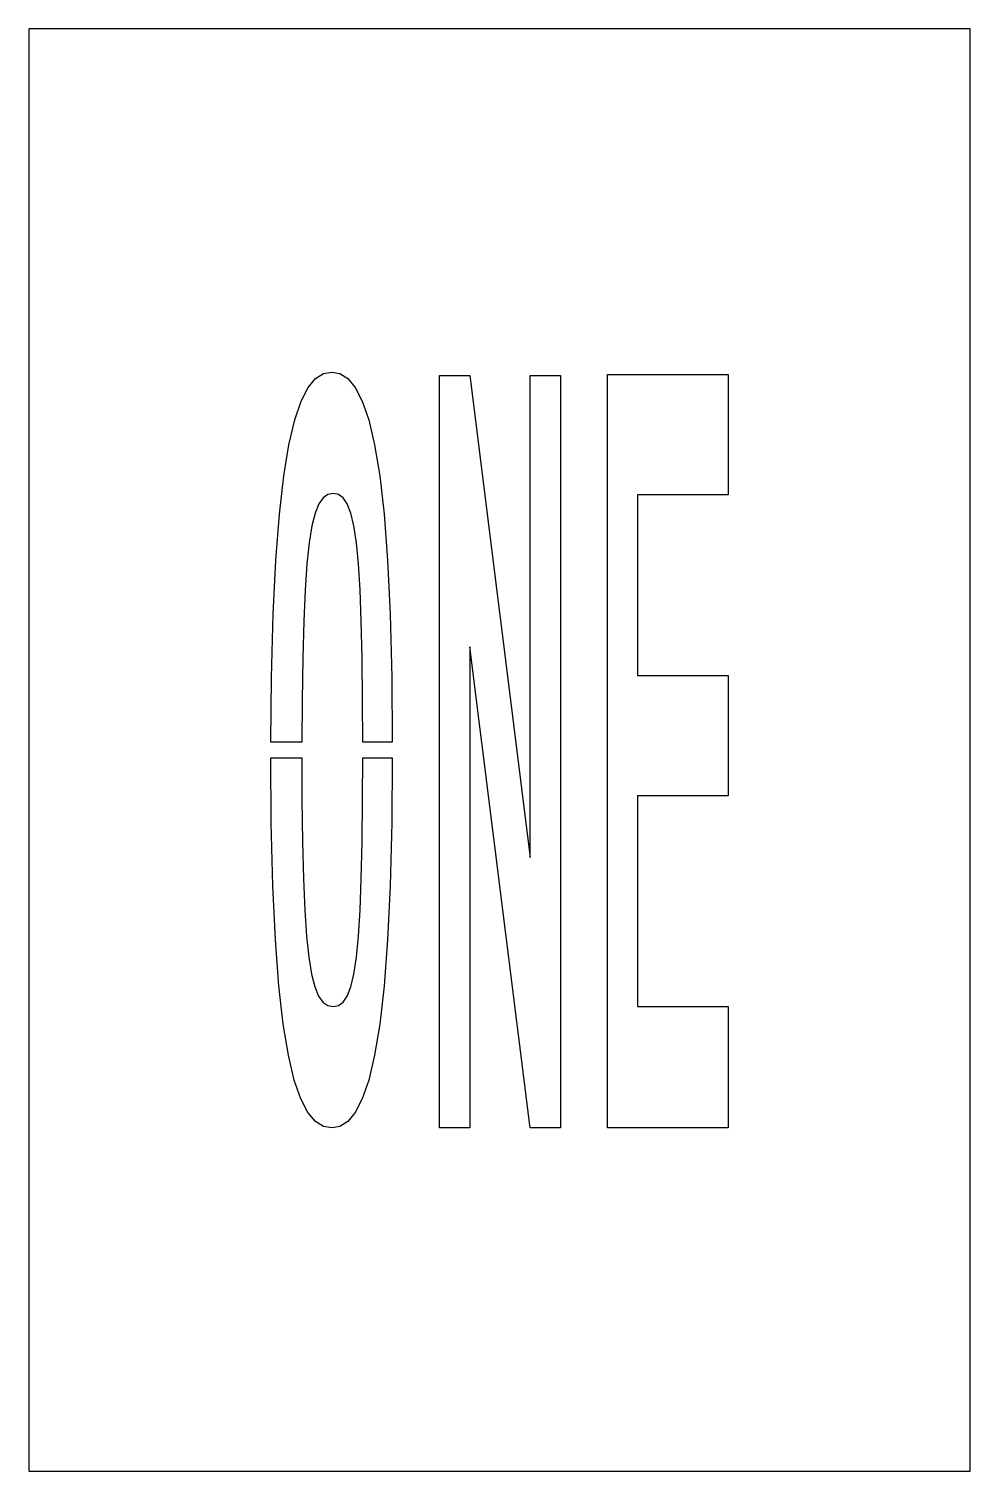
# Model space of a CAD drawing. Extents: x 0 to 30, y 0 to 46.
import ezdxf

# ---------------------------------------------------------------- set-up
doc = ezdxf.new("R2010")
doc.units = 0
doc.layers.add('CUT', color=7, linetype='Continuous')
doc.layers.add('OUTSIDE', color=1, linetype='Continuous')

msp = doc.modelspace()

# ---------------------------------------------------------------- linework, layer by layer
at = {"layer": 'CUT'}
for points in [[(11.0165, 32.7368), (11.1821, 31.7432), (11.3213, 30.5216), (11.4341, 29.0576), (11.5157, 27.3272), (11.5685, 25.316), (11.5835, 23.251), (10.639, 23.251), (10.6349, 24.572), (10.6205, 25.9376), (10.5941, 27.1112), (10.5557, 28.1048), (10.5053, 28.9328), (10.4405, 29.6096), (10.3589, 30.1448), (10.2629, 30.5528), (10.1501, 30.848), (10.0181, 31.0424), (9.8693, 31.1504), (9.6989, 31.1816), (9.5261, 31.1504), (9.3749, 31.0424), (9.2381, 30.848), (9.1205, 30.5528), (9.0197, 30.1448), (8.9333, 29.6096), (8.8613, 28.9328), (8.8037, 28.1048), (8.7605, 27.1112), (8.7293, 25.9376), (8.7101, 24.572), (8.7021, 23.251), (7.7165, 23.251), (7.7357, 25.316), (7.7909, 27.3272), (7.8749, 29.0576), (7.9901, 30.5216), (8.1269, 31.7432), (8.2901, 32.7368), (8.4749, 33.5264), (8.6789, 34.1288), (8.8997, 34.5632), (9.1373, 34.8488), (9.3893, 35.0072), (9.6509, 35.0552), (9.9125, 35.0072), (10.1645, 34.8488), (10.4021, 34.5632), (10.6253, 34.1288), (10.8317, 33.5264)], [(19.4021, 31.1408), (19.4021, 25.3808), (22.2845, 25.3808), (22.2845, 21.5408), (19.4021, 21.5408), (19.4021, 14.8208), (22.2845, 14.8208), (22.2845, 10.9448), (18.4421, 10.9448), (18.4421, 34.9808), (22.2845, 34.9808), (22.2845, 31.1408)], [(15.9797, 19.5728), (15.9797, 34.9424), (16.9421, 34.9424), (16.9421, 10.9448), (15.9797, 10.9448), (14.0501, 26.2952), (14.0501, 10.9448), (13.0853, 10.9448), (13.0853, 34.9424), (14.0501, 34.9424)], [(11.4341, 16.9424), (11.3213, 15.4784), (11.1821, 14.2568), (11.0165, 13.2632), (10.8317, 12.4736), (10.6253, 11.8712), (10.4021, 11.4368), (10.1645, 11.1512), (9.9125, 10.9928), (9.6509, 10.9448), (9.3869, 10.9928), (9.1349, 11.1512), (8.8949, 11.4368), (8.6693, 11.8712), (8.4605, 12.4736), (8.2733, 13.2632), (8.1077, 14.2568), (7.9685, 15.4784), (7.8581, 16.9424), (7.7765, 18.6728), (7.7261, 20.684), (7.7155, 22.749), (8.7009, 22.749), (8.7029, 21.428), (8.7197, 20.0624), (8.7485, 18.8888), (8.7917, 17.8952), (8.8493, 17.0672), (8.9213, 16.3904), (9.0101, 15.8552), (9.1133, 15.4472), (9.2357, 15.152), (9.3725, 14.9576), (9.5261, 14.852), (9.6989, 14.8184), (9.8693, 14.852), (10.0181, 14.9576), (10.1501, 15.152), (10.2629, 15.4472), (10.3589, 15.8552), (10.4405, 16.3904), (10.5053, 17.0672), (10.5557, 17.8952), (10.5941, 18.8888), (10.6205, 20.0624), (10.6349, 21.428), (10.639, 22.749), (11.5835, 22.749), (11.5685, 20.684), (11.5157, 18.6728)]]:
    msp.add_lwpolyline(points, close=True, dxfattribs=at)
at = {"layer": 'OUTSIDE'}
msp.add_lwpolyline([(0, 0), (30, 0), (30, 46), (0, 46)], close=True, dxfattribs=at)

doc.saveas('drawing.dxf')
